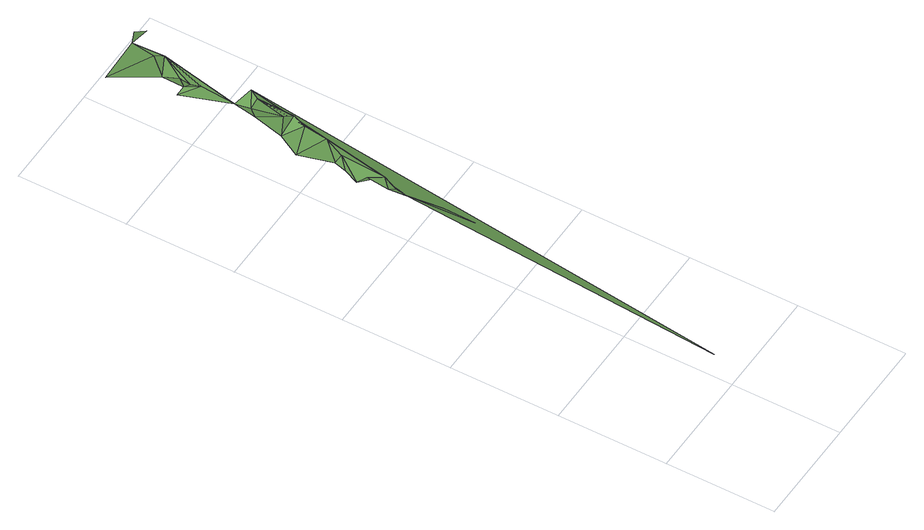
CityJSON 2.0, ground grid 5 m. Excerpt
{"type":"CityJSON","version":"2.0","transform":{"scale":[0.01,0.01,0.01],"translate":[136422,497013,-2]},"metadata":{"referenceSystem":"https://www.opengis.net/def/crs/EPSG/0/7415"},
"CityObjects":{
"plantcover1":{"type":"PlantCover","attributes":{"3df_class":"Forest","bgt_fysiekvoorkomen":"loofbos","bgt_status":"bestaand","identificatienamespace":"NL.IMGeo","begroeidterreindeeloptalud":"false","relatievehoogteligging":0,"aantal_punten":0},"geometry":[{"type":"MultiSurface","lod":"1","boundaries":[[[0,1,2]],[[3,2,4]],[[4,2,5]],[[6,5,2]],[[6,2,7]],[[8,6,9]],[[9,6,7]],[[8,9,10]],[[11,12,10]],[[10,9,11]],[[12,11,13]],[[7,2,14]],[[7,14,9]],[[13,14,15]],[[11,9,14]],[[11,14,13]],[[16,15,17]],[[15,14,17]],[[2,1,14]],[[16,17,18]],[[19,16,20]],[[16,18,20]],[[17,14,21]],[[19,20,22]],[[19,22,23]],[[23,24,25]],[[24,26,25]],[[17,21,18]],[[20,18,21]],[[22,20,21]],[[24,27,26]],[[14,1,21]],[[28,26,29]],[[22,1,23]],[[26,27,29]],[[23,30,24]],[[31,28,32]],[[21,1,22]],[[24,30,27]],[[29,30,28]],[[27,30,29]],[[32,28,30]],[[30,23,33]],[[31,32,33]],[[32,30,33]],[[33,34,35]]]}]}
},
"vertices":[
[8,88,145],[314,2416,104],[208,1634,23],[158,1284,105],[158,1434,109],[158,1584,85],[158,1684,75],[208,1684,35],[158,1784,90],[208,1734,74],[158,1834,34],[208,1934,90],[158,1884,72],[158,1934,90],[258,2034,83],[108,2084,101],[158,2184,108],[258,2134,102],[258,2184,132],[208,2334,89],[258,2234,103],[308,2384,77],[258,2384,67],[214,2433,104],[208,2584,128],[108,2634,141],[158,2634,143],[208,2634,112],[158,2734,144],[208,2684,118],[258,2784,148],[58,2934,122],[258,2834,121],[286,2951,105],[371,2936,105],[358,2984,83]
]}
